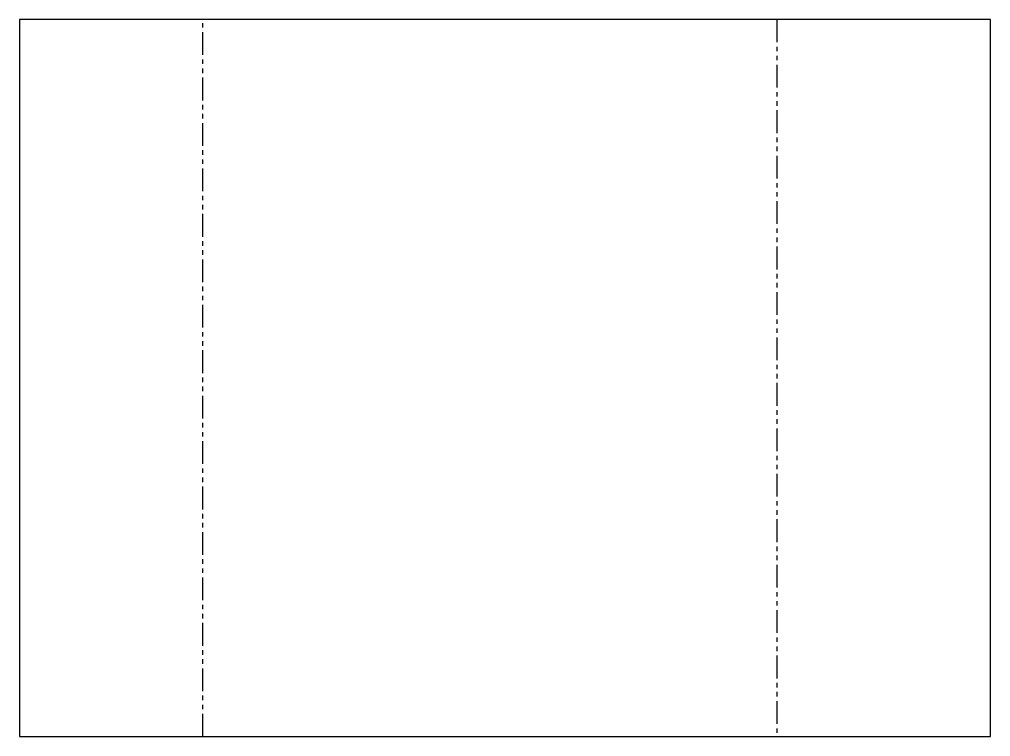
# Model space of a CAD drawing. Header units: millimetres. Extents: x -27 to 109, y 0 to 100.
import ezdxf

# ---------------------------------------------------------------- set-up
doc = ezdxf.new("R2010")
doc.units = ezdxf.units.MM
doc.linetypes.add('PHANTOM', pattern=[6.35, 3.175, -0.635, 0.635, -0.635, 0.635, -0.635])
doc.layers.add('BEND', color=7, linetype='Continuous')
doc.layers.add('CUT', color=7, linetype='Continuous')

msp = doc.modelspace()

# ---------------------------------------------------------------- linework, layer by layer
at = {"layer": 'BEND', "color": 1, "linetype": 'PHANTOM'}
for p, q in [((-0.94, 0), (-0.94, 100.21)), ((79.31, 100.21), (79.31, 0))]:
    msp.add_line(p, q, dxfattribs=at)
at = {"layer": 'CUT'}
for p, q in [((-26.58, 100.21), (-26.58, 0)), ((109.19, 100.21), (-26.58, 100.21)), ((109.19, 0), (109.19, 100.21)), ((-26.58, 0), (109.19, 0))]:
    msp.add_line(p, q, dxfattribs=at)

doc.saveas('drawing.dxf')
